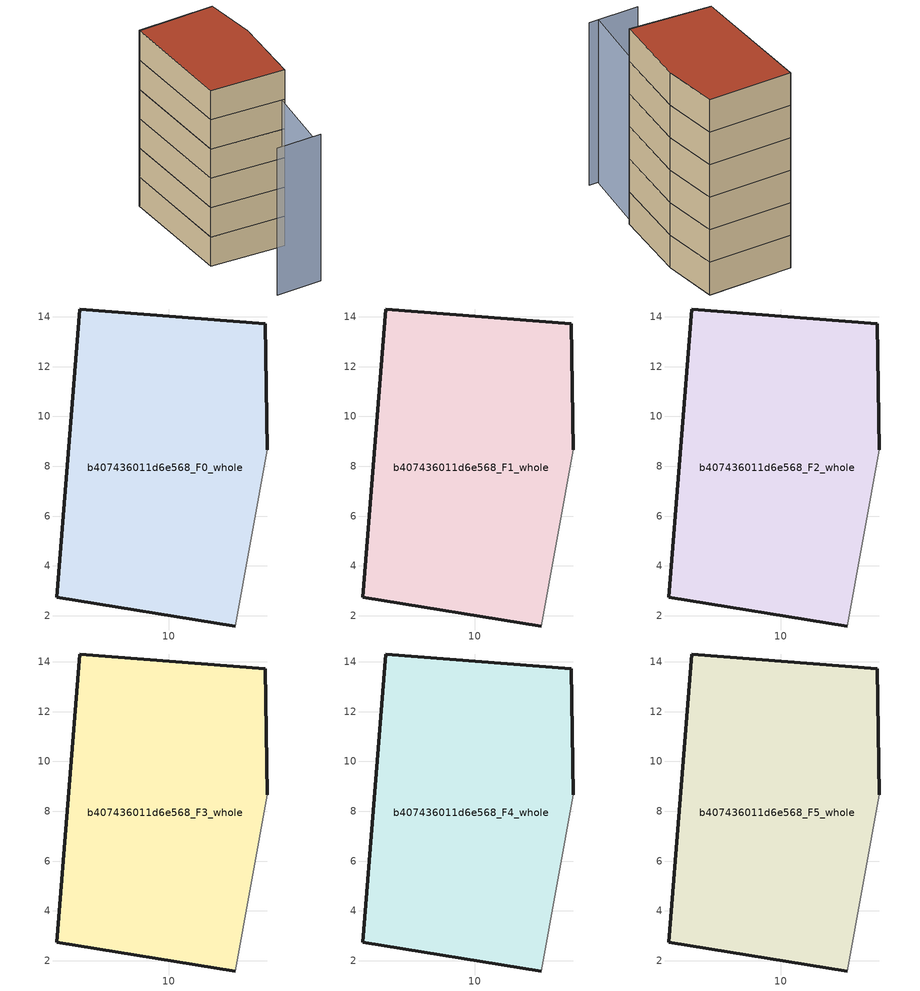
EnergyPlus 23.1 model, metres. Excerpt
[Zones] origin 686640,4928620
b407436011d6e568_F0_whole
 floor ground (EU_floor_Construction): 12.66,1.58 13.94,8.67 13.87,13.72 6.42,14.32 5.5,2.74 z0
 wall outside (EU_wall_Construction): 12.66,1.58 5.5,2.74 6.42,14.32 13.87,13.72 13.94,8.67 z0:3
 wall adiabatic (EU_wall_Construction): 13.94,8.67 12.66,1.58 z0:3
b407436011d6e568_F1_whole
 floor to b407436011d6e568_F0_whole (EU_floor_Construction): 12.66,1.58 13.94,8.67 13.87,13.72 6.42,14.32 5.5,2.74 z3
 wall outside (EU_wall_Construction): 12.66,1.58 5.5,2.74 6.42,14.32 13.87,13.72 13.94,8.67 z3:6
 wall adiabatic (EU_wall_Construction): 13.94,8.67 12.66,1.58 z3:6
b407436011d6e568_F2_whole
 floor to b407436011d6e568_F1_whole (EU_floor_Construction): 12.66,1.58 13.94,8.67 13.87,13.72 6.42,14.32 5.5,2.74 z6
 wall outside (EU_wall_Construction): 12.66,1.58 5.5,2.74 6.42,14.32 13.87,13.72 13.94,8.67 z6:9
 wall adiabatic (EU_wall_Construction): 13.94,8.67 12.66,1.58 z6:9
b407436011d6e568_F3_whole
 floor to b407436011d6e568_F2_whole (EU_floor_Construction): 12.66,1.58 13.94,8.67 13.87,13.72 6.42,14.32 5.5,2.74 z9
 wall outside (EU_wall_Construction): 12.66,1.58 5.5,2.74 6.42,14.32 13.87,13.72 13.94,8.67 z9:12
 wall adiabatic (EU_wall_Construction): 13.94,8.67 12.66,1.58 z9:12
b407436011d6e568_F4_whole
 floor to b407436011d6e568_F3_whole (EU_floor_Construction): 12.66,1.58 13.94,8.67 13.87,13.72 6.42,14.32 5.5,2.74 z12
 wall outside (EU_wall_Construction): 12.66,1.58 5.5,2.74 6.42,14.32 13.87,13.72 13.94,8.67 z12:15
 wall adiabatic (EU_wall_Construction): 13.94,8.67 12.66,1.58 z12:15
b407436011d6e568_F5_whole
 floor to b407436011d6e568_F4_whole (EU_floor_Construction): 12.66,1.58 13.94,8.67 13.87,13.72 6.42,14.32 5.5,2.74 z15
 wall outside (EU_wall_Construction): 12.66,1.58 5.5,2.74 6.42,14.32 13.87,13.72 13.94,8.67 z15:18
 wall adiabatic (EU_wall_Construction): 13.94,8.67 12.66,1.58 z15:18
 roof outside (EU_roof_Construction): 13.87,13.72 13.94,8.67 12.66,1.58 5.5,2.74 6.42,14.32 z18
shading: 7.31,-4.45 11.72,-4.83 / 10.95,-4.66 13.94,8.67 z0:15
[Building]
EU S2 Campaign: North Axis=0; Terrain=City; Solar Distribution=FullExterior
[Site:Location]
Bologna: Latitude=44.5; Longitude=11.25; Time Zone=1; Elevation=37
[SizingPeriod:WeatherFileDays]
AnnualSizingPeriod: Begin Month=1; Begin Day of Month=1; End Month=12; End Day of Month=31; Day of Week for Start Day=Monday; Use Weather File Daylight Saving Period=No; Use Weather File Rain and Snow Indicators=No
[MATERIAL]
EU_InternalMass_Material: Roughness=MediumRough; Thickness=0.1; Conductivity=1; Density=1800; Specific Heat=900; Thermal Absorptance=0.9; Solar Absorptance=0.7; Visible Absorptance=0.7
[MATERIAL:NOMASS] Roughness=MediumRough; Thermal Absorptance=0.9; Solar Absorptance=0.7; Visible Absorptance=0.7
Name | Thermal Resistance
EU_wall_NoMass | 0.905828
EU_roof_NoMass | 0.37593
EU_floor_NoMass | 0.67114
[CONSTRUCTION]
EU_wall_Construction: EU_wall_NoMass
EU_roof_Construction: EU_roof_NoMass
EU_floor_Construction: EU_floor_NoMass
EU_InternalMass_Construction: EU_InternalMass_Material
[ZONE] Type=1; Multiplier=1; Ceiling Height=autocalculate; Floor Area=autocalculate; Part of Total Floor Area=Yes
Name | Volume
b407436011d6e568_F0_whole | 273.15
b407436011d6e568_F1_whole; b407436011d6e568_F2_whole; b407436011d6e568_F3_whole; b407436011d6e568_F4_whole; b407436011d6e568_F5_whole | 273.151
[INTERNALMASS] Construction=EU_InternalMass_Construction; Surface Area=91.05
Name | Zone or ZoneList
b407436011d6e568_F0_whole_EU_InternalMass | b407436011d6e568_F0_whole
b407436011d6e568_F1_whole_EU_InternalMass | b407436011d6e568_F1_whole
b407436011d6e568_F2_whole_EU_InternalMass | b407436011d6e568_F2_whole
b407436011d6e568_F3_whole_EU_InternalMass | b407436011d6e568_F3_whole
b407436011d6e568_F4_whole_EU_InternalMass | b407436011d6e568_F4_whole
b407436011d6e568_F5_whole_EU_InternalMass | b407436011d6e568_F5_whole
[OTHEREQUIPMENT] Fuel Type=Electricity; Design Level Calculation Method=Watts/Area; Power per Zone Floor Area=1; Fraction Latent=0; Fraction Radiant=0; Fraction Lost=0; Carbon Dioxide Generation Rate=0; EndUse Subcategory=EU_Step8_InternalGains
Name | Zone or ZoneList or Space or SpaceList | Schedule
EU_Step8_InternalGain_b407436011d6e568_F0_whole_f000 | b407436011d6e568_F0_whole | EU_Step8_GainSchedule_b407436011d6e568_F0_whole_f000
EU_Step8_InternalGain_b407436011d6e568_F1_whole_f000 | b407436011d6e568_F1_whole | EU_Step8_GainSchedule_b407436011d6e568_F1_whole_f000
EU_Step8_InternalGain_b407436011d6e568_F2_whole_f000 | b407436011d6e568_F2_whole | EU_Step8_GainSchedule_b407436011d6e568_F2_whole_f000
EU_Step8_InternalGain_b407436011d6e568_F3_whole_f000 | b407436011d6e568_F3_whole | EU_Step8_GainSchedule_b407436011d6e568_F3_whole_f000
EU_Step8_InternalGain_b407436011d6e568_F4_whole_f000 | b407436011d6e568_F4_whole | EU_Step8_GainSchedule_b407436011d6e568_F4_whole_f000
EU_Step8_InternalGain_b407436011d6e568_F5_whole_f000 | b407436011d6e568_F5_whole | EU_Step8_GainSchedule_b407436011d6e568_F5_whole_f000
[ZONEVENTILATION:DESIGNFLOWRATE] Schedule=EU_AlwaysOn; Design Flow Rate Calculation Method=AirChanges/Hour; Air Changes per Hour=0.73129; Ventilation Type=Natural; Fan Pressure Rise=0; Fan Total Efficiency=1; Constant Term Coefficient=1; Temperature Term Coefficient=0; Velocity Term Coefficient=0; Velocity Squared Term Coefficient=0; Minimum Indoor Temperature=-100; Maximum Indoor Temperature=100; Delta Temperature=-100; Minimum Outdoor Temperature=-100; Maximum Outdoor Temperature=100; Maximum Wind Speed=40
Name | Zone or ZoneList or Space or SpaceList
EU_ConstantAir_b407436011d6e568_F0_whole | b407436011d6e568_F0_whole
EU_ConstantAir_b407436011d6e568_F1_whole | b407436011d6e568_F1_whole
EU_ConstantAir_b407436011d6e568_F2_whole | b407436011d6e568_F2_whole
EU_ConstantAir_b407436011d6e568_F3_whole | b407436011d6e568_F3_whole
EU_ConstantAir_b407436011d6e568_F4_whole | b407436011d6e568_F4_whole
EU_ConstantAir_b407436011d6e568_F5_whole | b407436011d6e568_F5_whole
[HVACTEMPLATE:THERMOSTAT] Constant Heating Setpoint=20; Constant Cooling Setpoint=50
EU_HeatOnly_b407436011d6e568_F0_whole; EU_HeatOnly_b407436011d6e568_F1_whole; EU_HeatOnly_b407436011d6e568_F2_whole; EU_HeatOnly_b407436011d6e568_F3_whole; EU_HeatOnly_b407436011d6e568_F4_whole; EU_HeatOnly_b407436011d6e568_F5_whole
[HVACTEMPLATE:ZONE:IDEALLOADSAIRSYSTEM] System Availability Schedule=EU_AlwaysOn; Maximum Heating Supply Air Temperature=50; Minimum Cooling Supply Air Temperature=13; Maximum Heating Supply Air Humidity Ratio=0.0156; Minimum Cooling Supply Air Humidity Ratio=0.0077; Heating Limit=NoLimit; Cooling Limit=NoLimit; Heating Availability Schedule=EU_AlwaysOn; Cooling Availability Schedule=EU_CoolingOff; Dehumidification Control Type=ConstantSensibleHeatRatio; Cooling Sensible Heat Ratio=0.7; Dehumidification Setpoint=60; Humidification Control Type=None; Humidification Setpoint=30; Outdoor Air Method=None; Outdoor Air Flow Rate per Person=0.00944; Outdoor Air Flow Rate per Zone Floor Area=0; Outdoor Air Flow Rate per Zone=0; Demand Controlled Ventilation Type=None; Outdoor Air Economizer Type=NoEconomizer; Heat Recovery Type=None; Sensible Heat Recovery Effectiveness=0.7; Latent Heat Recovery Effectiveness=0.65
Name | Template Thermostat
b407436011d6e568_F0_whole | EU_HeatOnly_b407436011d6e568_F0_whole
b407436011d6e568_F1_whole | EU_HeatOnly_b407436011d6e568_F1_whole
b407436011d6e568_F2_whole | EU_HeatOnly_b407436011d6e568_F2_whole
b407436011d6e568_F3_whole | EU_HeatOnly_b407436011d6e568_F3_whole
b407436011d6e568_F4_whole | EU_HeatOnly_b407436011d6e568_F4_whole
b407436011d6e568_F5_whole | EU_HeatOnly_b407436011d6e568_F5_whole
[SIZING:ZONE] Zone Cooling Design Supply Air Temperature Input Method=SupplyAirTemperature; Zone Cooling Design Supply Air Temperature=13; Zone Heating Design Supply Air Temperature Input Method=SupplyAirTemperature; Zone Heating Design Supply Air Temperature=50; Zone Cooling Design Supply Air Humidity Ratio=0.008; Zone Heating Design Supply Air Humidity Ratio=0.008; Cooling Design Air Flow Method=DesignDay; Cooling Design Air Flow Rate=0; Cooling Minimum Air Flow per Zone Floor Area=0.000762; Cooling Minimum Air Flow=0; Cooling Minimum Air Flow Fraction=0.2; Heating Design Air Flow Method=DesignDay; Heating Design Air Flow Rate=0; Heating Maximum Air Flow per Zone Floor Area=0.002032; Heating Maximum Air Flow=0.141576; Heating Maximum Air Flow Fraction=0.3; Account for Dedicated Outdoor Air System=No; Dedicated Outdoor Air System Control Strategy=NeutralSupplyAir; Dedicated Outdoor Air Low Setpoint Temperature for Design=autosize; Dedicated Outdoor Air High Setpoint Temperature for Design=autosize; Zone Load Sizing Method=Sensible Load Only No Latent Load; Zone Latent Cooling Design Supply Air Humidity Ratio Input Method=HumidityRatioDifference; Zone Cooling Design Supply Air Humidity Ratio Difference=0.005; Zone Latent Heating Design Supply Air Humidity Ratio Input Method=HumidityRatioDifference; Zone Humidification Design Supply Air Humidity Ratio Difference=0.005
b407436011d6e568_F0_whole; b407436011d6e568_F1_whole; b407436011d6e568_F2_whole; b407436011d6e568_F3_whole; b407436011d6e568_F4_whole; b407436011d6e568_F5_whole
[SCHEDULE:CONSTANT]
Name | Hourly Value
EU_AlwaysOn | 1
EU_CoolingOff | 0
[SCHEDULE:FILE] Column Number=1; Rows to Skip at Top=0; Number of Hours of Data=8760; Column Separator=Comma; Interpolate to Timestep=No; Minutes per Item=60; Adjust Schedule for Daylight Savings=Yes
Name | File
EU_Step8_GainSchedule_b407436011d6e568_F0_whole_f000 | ../../schedules/b407436011d6e568/b407436011d6e568_F0_whole_f000_gain.csv
EU_Step8_GainSchedule_b407436011d6e568_F1_whole_f000 | ../../schedules/b407436011d6e568/b407436011d6e568_F1_whole_f000_gain.csv
EU_Step8_GainSchedule_b407436011d6e568_F2_whole_f000 | ../../schedules/b407436011d6e568/b407436011d6e568_F2_whole_f000_gain.csv
EU_Step8_GainSchedule_b407436011d6e568_F3_whole_f000 | ../../schedules/b407436011d6e568/b407436011d6e568_F3_whole_f000_gain.csv
EU_Step8_GainSchedule_b407436011d6e568_F4_whole_f000 | ../../schedules/b407436011d6e568/b407436011d6e568_F4_whole_f000_gain.csv
EU_Step8_GainSchedule_b407436011d6e568_F5_whole_f000 | ../../schedules/b407436011d6e568/b407436011d6e568_F5_whole_f000_gain.csv
